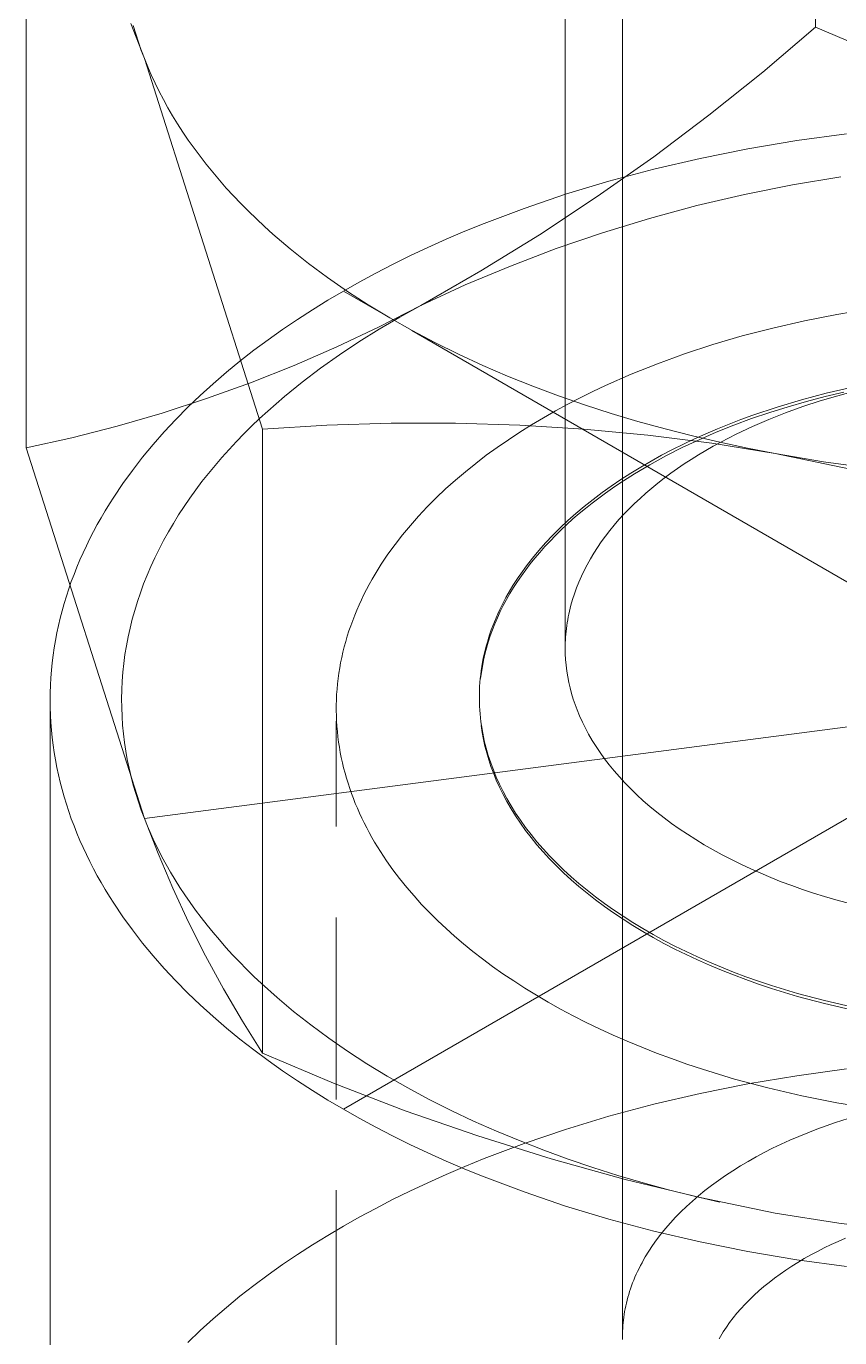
# Model space of a CAD drawing. Header units: millimetres. Extents: x -111 to 4919, y -143 to 3304.
# Drawn here: x 4407.28 to 4412.96, y 1420.45 to 1429.61 of the extents above; entities that cross this region are included whole.
import ezdxf

# ---------------------------------------------------------------- set-up
doc = ezdxf.new("R2010")
doc.units = ezdxf.units.MM
doc.linetypes.add('HIDDEN', pattern=[1.905, 1.27, -0.635])
doc.layers.add('ZANO_R', color=7, linetype='Continuous', lineweight=0)
doc.layers.add('ZANO_R_przerywana', color=7, linetype='HIDDEN', lineweight=0)

msp = doc.modelspace()

# ---------------------------------------------------------------- linework, layer by layer
at = {"layer": 'ZANO_R'}
for p, q in [((4412.7923, 1429.6087), (4412.7923, 1433.9679)), ((4411.0438, 1425.2713), (4411.0438, 1433.4861)), ((4411.4438, 1420.4613), (4411.4438, 1432.6198)), ((4407.2774, 1426.6693), (4407.2774, 1431.0285)), ((4408.1032, 1429.389), (4408.0078, 1429.6338)), ((4408.0257, 1429.6211), (4408.0428, 1429.5625)), ((4412.7923, 1429.6087), (4412.4251, 1429.2951)), ((4413.2872, 1429.3995), (4412.7923, 1429.6087)), ((4408.0428, 1429.5625), (4408.0614, 1429.5042)), ((4408.0614, 1429.5042), (4408.0815, 1429.4464)), ((4408.0815, 1429.4464), (4408.1032, 1429.389)), ((4408.929, 1426.8014), (4408.1032, 1429.389)), ((4408.1032, 1429.389), (4408.1263, 1429.3318)), ((4408.1263, 1429.3318), (4408.1512, 1429.2745)), ((4408.1512, 1429.2745), (4408.1776, 1429.2173)), ((4408.1776, 1429.2173), (4408.2058, 1429.1601)), ((4412.4251, 1429.2951), (4412.0484, 1428.993)), ((4408.2058, 1429.1601), (4408.2356, 1429.103)), ((4408.2356, 1429.103), (4408.2672, 1429.0459)), ((4408.2672, 1429.0459), (4408.3004, 1428.9889)), ((4408.3004, 1428.9889), (4408.3353, 1428.9321)), ((4412.0484, 1428.993), (4411.6625, 1428.7027)), ((4408.3353, 1428.9321), (4408.3719, 1428.8754)), ((4408.3719, 1428.8754), (4408.4102, 1428.8189)), ((4413.0095, 1428.8632), (4412.6615, 1428.8158)), ((4408.4102, 1428.8189), (4408.4502, 1428.7626)), ((4408.4502, 1428.7626), (4408.4919, 1428.7065)), ((4412.3205, 1428.7586), (4411.9874, 1428.692)), ((4412.6615, 1428.8158), (4412.3205, 1428.7586)), ((4408.4919, 1428.7065), (4408.5353, 1428.6506)), ((4411.6625, 1428.7027), (4411.2678, 1428.4245)), ((4411.9874, 1428.692), (4411.6636, 1428.6165)), ((4408.5353, 1428.6506), (4408.5804, 1428.595)), ((4408.5804, 1428.595), (4408.6272, 1428.5398)), ((4411.6636, 1428.6165), (4411.3499, 1428.5328)), ((4408.6272, 1428.5398), (4408.6757, 1428.4848)), ((4408.6757, 1428.4848), (4408.7258, 1428.4302)), ((4411.3499, 1428.5328), (4411.0471, 1428.4413)), ((4412.6318, 1428.5064), (4412.2962, 1428.4397)), ((4412.9695, 1428.5619), (4412.6318, 1428.5064)), ((4408.7258, 1428.4302), (4408.7776, 1428.376)), ((4411.0471, 1428.4413), (4410.7561, 1428.3427)), ((4411.2678, 1428.4245), (4410.8647, 1428.1586)), ((4412.2962, 1428.4397), (4411.9629, 1428.3617)), ((4408.7776, 1428.376), (4408.831, 1428.3221)), ((4408.831, 1428.3221), (4408.8861, 1428.2687)), ((4410.7561, 1428.3427), (4410.4774, 1428.2376)), ((4411.9629, 1428.3617), (4411.6325, 1428.2727)), ((4408.8861, 1428.2687), (4408.9428, 1428.2157)), ((4408.9428, 1428.2157), (4409.0011, 1428.1632)), ((4410.4774, 1428.2376), (4410.3428, 1428.1828)), ((4411.6325, 1428.2727), (4411.3052, 1428.1726)), ((4409.0011, 1428.1632), (4409.061, 1428.1112)), ((4410.2115, 1428.1266), (4410.0835, 1428.0692)), ((4410.3428, 1428.1828), (4410.2115, 1428.1266)), ((4410.8647, 1428.1586), (4410.4536, 1427.9054)), ((4411.3052, 1428.1726), (4410.9814, 1428.0617)), ((4409.061, 1428.1112), (4409.1224, 1428.0597)), ((4409.1224, 1428.0597), (4409.2499, 1427.9584)), ((4410.0835, 1428.0692), (4409.9589, 1428.0105)), ((4410.9814, 1428.0617), (4410.6615, 1427.94)), ((4409.2499, 1427.9584), (4409.3835, 1427.8594)), ((4409.8376, 1427.9507), (4409.7197, 1427.8898)), ((4409.9589, 1428.0105), (4409.8376, 1427.9507)), ((4410.6615, 1427.94), (4410.3459, 1427.8077)), ((4409.3835, 1427.8594), (4409.5229, 1427.763)), ((4409.7197, 1427.8898), (4409.6052, 1427.828)), ((4410.4536, 1427.9054), (4410.0348, 1427.665)), ((4409.4941, 1427.7653), (4409.3854, 1427.7011)), ((4409.6052, 1427.828), (4409.4941, 1427.7653)), ((4409.8181, 1427.5782), (4409.4941, 1427.7653)), ((4409.5229, 1427.763), (4409.6678, 1427.6692)), ((4410.3459, 1427.8077), (4410.0348, 1427.665)), ((4409.3854, 1427.7011), (4409.2784, 1427.635)), ((4409.6678, 1427.6692), (4409.8181, 1427.5783)), ((4410.0348, 1427.665), (4409.744, 1427.5158)), ((4410.0348, 1427.665), (4409.8871, 1427.5838)), ((4409.1729, 1427.567), (4409.0694, 1427.4969)), ((4409.2784, 1427.635), (4409.1729, 1427.567)), ((4409.8871, 1427.5838), (4409.7428, 1427.4992)), ((4409.8181, 1427.5783), (4409.9735, 1427.4904)), ((4412.715, 1427.5575), (4412.9431, 1427.6024)), ((4412.9431, 1427.6024), (4413.1777, 1427.6414)), ((4409.0694, 1427.4969), (4408.9677, 1427.425)), ((4409.744, 1427.5158), (4409.4486, 1427.3759)), ((4409.4941, 1422.0498), (4419.0006, 1427.5384)), ((4409.7428, 1427.4992), (4409.6022, 1427.4114)), ((4419.3936, 1422.0498), (4409.9727, 1427.489)), ((4409.9735, 1427.4904), (4410.1338, 1427.4057)), ((4412.2803, 1427.4513), (4412.4939, 1427.5069)), ((4412.4939, 1427.5069), (4412.715, 1427.5575)), ((4408.9677, 1427.425), (4408.8682, 1427.3511)), ((4409.6022, 1427.4114), (4409.4656, 1427.3205)), ((4410.1338, 1427.4057), (4410.2985, 1427.3242)), ((4411.8774, 1427.3262), (4412.0747, 1427.3909)), ((4412.0747, 1427.3909), (4412.2803, 1427.4513)), ((4408.8682, 1427.3511), (4408.7709, 1427.2752)), ((4409.4486, 1427.3759), (4409.1488, 1427.2456)), ((4409.4656, 1427.3205), (4409.3332, 1427.2264)), ((4410.2985, 1427.3242), (4410.4675, 1427.2461)), ((4411.6887, 1427.2577), (4411.8774, 1427.3262)), ((4408.7709, 1427.2752), (4408.6761, 1427.1976)), ((4409.1488, 1427.2456), (4408.8451, 1427.1248)), ((4409.3332, 1427.2264), (4409.2054, 1427.1293)), ((4410.4675, 1427.2461), (4410.6405, 1427.1715)), ((4411.5054, 1427.1844), (4411.6887, 1427.2577)), ((4408.5837, 1427.118), (4408.494, 1427.0367)), ((4408.8451, 1427.1248), (4408.5377, 1427.0138)), ((4408.6761, 1427.1976), (4408.5837, 1427.118)), ((4409.2054, 1427.1293), (4409.0826, 1427.0294)), ((4410.6405, 1427.1715), (4410.817, 1427.1005)), ((4411.3249, 1427.105), (4411.5054, 1427.1844)), ((4408.494, 1427.0367), (4408.4071, 1426.9535)), ((4409.0826, 1427.0294), (4409.023, 1426.9783)), ((4410.817, 1427.1005), (4410.9968, 1427.0331)), ((4410.9968, 1427.0331), (4411.1795, 1426.9695)), ((4411.0611, 1426.9746), (4411.148, 1427.0196)), ((4411.148, 1427.0196), (4411.236, 1427.0631)), ((4411.236, 1427.0631), (4411.3249, 1427.105)), ((4412.6953, 1427.0053), (4412.8683, 1427.051)), ((4412.7301, 1426.9942), (4412.86, 1427.0282)), ((4412.8255, 1426.9977), (4412.9484, 1427.0342)), ((4412.86, 1427.0282), (4412.9905, 1427.0591)), ((4412.8683, 1427.051), (4413.0423, 1427.0913)), ((4412.9484, 1427.0342), (4413.0724, 1427.0675)), ((4408.5377, 1427.0138), (4408.2269, 1426.9127)), ((4408.4071, 1426.9535), (4408.3232, 1426.8686)), ((4408.9648, 1426.9266), (4408.908, 1426.8743)), ((4409.023, 1426.9783), (4408.9648, 1426.9266)), ((4410.8911, 1426.88), (4410.9755, 1426.9281)), ((4410.9755, 1426.9281), (4411.0611, 1426.9746)), ((4411.1795, 1426.9695), (4411.3648, 1426.9097)), ((4412.355, 1426.8978), (4412.524, 1426.9543)), ((4412.473, 1426.9172), (4412.601, 1426.9572)), ((4412.524, 1426.9543), (4412.6953, 1427.0053)), ((4412.5843, 1426.9147), (4412.704, 1426.9578)), ((4412.601, 1426.9572), (4412.7301, 1426.9942)), ((4412.704, 1426.9578), (4412.8255, 1426.9977)), ((4408.2269, 1426.9127), (4407.913, 1426.8215)), ((4408.3232, 1426.8686), (4408.2423, 1426.7821)), ((4408.908, 1426.8743), (4408.8525, 1426.8213)), ((4409.827, 1426.8426), (4409.3777, 1426.829)), ((4410.2765, 1426.8423), (4409.827, 1426.8426)), ((4410.7259, 1426.828), (4410.2765, 1426.8423)), ((4410.8082, 1426.8305), (4410.8911, 1426.88)), ((4411.3648, 1426.9097), (4411.5524, 1426.8537)), ((4411.5524, 1426.8537), (4411.7419, 1426.8016)), ((4412.1076, 1426.8029), (4412.1892, 1426.8358)), ((4412.1892, 1426.8358), (4412.2716, 1426.8675)), ((4412.2218, 1426.8278), (4412.3465, 1426.874)), ((4412.2716, 1426.8675), (4412.355, 1426.8978)), ((4412.3465, 1426.874), (4412.473, 1426.9172)), ((4412.3516, 1426.8186), (4412.4667, 1426.8683)), ((4412.4667, 1426.8683), (4412.5843, 1426.9147)), ((4407.5964, 1426.7403), (4407.2774, 1426.6693)), ((4407.913, 1426.8215), (4407.5964, 1426.7403)), ((4408.2423, 1426.7821), (4408.1647, 1426.6938)), ((4408.7985, 1426.7676), (4408.7459, 1426.7134)), ((4408.8525, 1426.8213), (4408.7985, 1426.7676)), ((4409.3777, 1426.829), (4408.929, 1426.8014)), ((4408.929, 1422.4422), (4408.929, 1426.8014)), ((4410.647, 1426.727), (4410.7267, 1426.7795)), ((4411.1745, 1426.7997), (4410.7259, 1426.828)), ((4410.7267, 1426.7795), (4410.8082, 1426.8305)), ((4411.6221, 1426.7575), (4411.1745, 1426.7997)), ((4412.0681, 1426.7015), (4411.6221, 1426.7575)), ((4411.7419, 1426.8016), (4411.933, 1426.7533)), ((4411.933, 1426.7533), (4412.1252, 1426.7089)), ((4411.9479, 1426.7329), (4412.0272, 1426.7685)), ((4411.9791, 1426.7264), (4412.0992, 1426.7786)), ((4412.0272, 1426.7685), (4412.1076, 1426.8029)), ((4412.0992, 1426.7786), (4412.2218, 1426.8278)), ((4412.1847, 1426.7383), (4412.2395, 1426.7658)), ((4412.2395, 1426.7658), (4412.3516, 1426.8186)), ((4407.2774, 1426.6693), (4408.1032, 1424.0817)), ((4408.1647, 1426.6938), (4408.0904, 1426.604)), ((4408.6948, 1426.6585), (4408.6452, 1426.6031)), ((4408.7459, 1426.7134), (4408.6948, 1426.6585)), ((4410.4927, 1426.6178), (4410.5689, 1426.6731)), ((4410.5689, 1426.6731), (4410.647, 1426.727)), ((4411.7178, 1426.6183), (4411.7931, 1426.6578)), ((4411.7472, 1426.6132), (4411.8616, 1426.6712)), ((4411.7931, 1426.6578), (4411.8698, 1426.696)), ((4411.8616, 1426.6712), (4411.9791, 1426.7264)), ((4411.8698, 1426.696), (4411.9479, 1426.7329)), ((4411.9745, 1426.6206), (4412.0256, 1426.6511)), ((4412.0256, 1426.6511), (4412.0776, 1426.6809)), ((4412.5122, 1426.6315), (4412.0681, 1426.7015)), ((4412.0776, 1426.6809), (4412.1307, 1426.71)), ((4412.1252, 1426.7089), (4412.3184, 1426.6683)), ((4412.1307, 1426.71), (4412.1847, 1426.7383)), ((4412.3184, 1426.6683), (4412.5122, 1426.6315)), ((4408.0904, 1426.604), (4408.0196, 1426.5127)), ((4408.6452, 1426.6031), (4408.5971, 1426.5472)), ((4410.3463, 1426.5031), (4410.4185, 1426.5611)), ((4410.4185, 1426.5611), (4410.4927, 1426.6178)), ((4411.5719, 1426.5358), (4411.6441, 1426.5777)), ((4411.6361, 1426.5524), (4411.7472, 1426.6132)), ((4411.6441, 1426.5777), (4411.7178, 1426.6183)), ((4411.8277, 1426.525), (4411.8755, 1426.5576)), ((4411.8755, 1426.5576), (4411.9244, 1426.5895)), ((4411.9244, 1426.5895), (4411.9745, 1426.6206)), ((4413.0383, 1426.5221), (4412.5122, 1426.6315)), ((4412.5122, 1426.6315), (4412.8494, 1426.5732)), ((4412.8494, 1426.5732), (4413.1884, 1426.5261)), ((4408.0196, 1426.5127), (4407.9525, 1426.4199)), ((4408.5506, 1426.4907), (4408.5057, 1426.4338)), ((4408.5971, 1426.5472), (4408.5506, 1426.4907)), ((4410.2762, 1426.4437), (4410.3463, 1426.5031)), ((4411.4328, 1426.4485), (4411.5015, 1426.4927)), ((4411.4765, 1426.4562), (4411.5287, 1426.4889)), ((4411.5015, 1426.4927), (4411.5719, 1426.5358)), ((4411.5287, 1426.4889), (4411.6361, 1426.5524)), ((4411.7356, 1426.4581), (4411.781, 1426.4919)), ((4411.781, 1426.4919), (4411.8277, 1426.525)), ((4407.9525, 1426.4199), (4407.889, 1426.3257)), ((4408.4624, 1426.3763), (4408.4207, 1426.3184)), ((4408.5057, 1426.4338), (4408.4624, 1426.3763)), ((4410.1431, 1426.3211), (4410.2085, 1426.383)), ((4410.2085, 1426.383), (4410.2762, 1426.4437)), ((4411.3011, 1426.3569), (4411.366, 1426.4033)), ((4411.326, 1426.3542), (4411.3751, 1426.3888)), ((4411.366, 1426.4033), (4411.4328, 1426.4485)), ((4411.3751, 1426.3888), (4411.4252, 1426.4228)), ((4411.4252, 1426.4228), (4411.4765, 1426.4562)), ((4411.6069, 1426.3532), (4411.6485, 1426.3887)), ((4411.6485, 1426.3887), (4411.6914, 1426.4237)), ((4411.6914, 1426.4237), (4411.7356, 1426.4581)), ((4407.889, 1426.3257), (4407.8587, 1426.2781)), ((4408.4207, 1426.3184), (4408.3807, 1426.26)), ((4410.0801, 1426.258), (4410.1431, 1426.3211)), ((4411.1774, 1426.2613), (4411.2382, 1426.3096)), ((4411.1855, 1426.2471), (4411.2312, 1426.2834)), ((4411.2312, 1426.2834), (4411.278, 1426.3191)), ((4411.2382, 1426.3096), (4411.3011, 1426.3569)), ((4411.278, 1426.3191), (4411.326, 1426.3542)), ((4411.5278, 1426.2807), (4411.5666, 1426.3172)), ((4411.5666, 1426.3172), (4411.6069, 1426.3532)), ((4407.8294, 1426.2302), (4407.801, 1426.182)), ((4407.8587, 1426.2781), (4407.8294, 1426.2302)), ((4408.3423, 1426.2013), (4408.3057, 1426.1421)), ((4408.3807, 1426.26), (4408.3423, 1426.2013)), ((4409.9619, 1426.1284), (4410.0197, 1426.1937)), ((4410.0197, 1426.1937), (4410.0801, 1426.258)), ((4411.0623, 1426.1619), (4411.1188, 1426.212)), ((4411.0979, 1426.173), (4411.1411, 1426.2103)), ((4411.1188, 1426.212), (4411.1774, 1426.2613)), ((4411.1411, 1426.2103), (4411.1855, 1426.2471)), ((4411.4196, 1426.1684), (4411.4542, 1426.2062)), ((4411.4542, 1426.2062), (4411.4903, 1426.2437)), ((4411.4903, 1426.2437), (4411.5278, 1426.2807)), ((4407.7737, 1426.1335), (4407.7473, 1426.0847)), ((4407.801, 1426.182), (4407.7737, 1426.1335)), ((4408.3057, 1426.1421), (4408.2707, 1426.0826)), ((4409.9069, 1426.062), (4409.9619, 1426.1284)), ((4410.9563, 1426.0592), (4411.0082, 1426.111)), ((4411.0082, 1426.111), (4411.0623, 1426.1619)), ((4411.0152, 1426.097), (4411.0559, 1426.1352)), ((4411.0559, 1426.1352), (4411.0979, 1426.173)), ((4411.3548, 1426.0915), (4411.3865, 1426.1301)), ((4411.3865, 1426.1301), (4411.4196, 1426.1684)), ((4407.722, 1426.0356), (4407.6978, 1425.9862)), ((4407.7473, 1426.0847), (4407.722, 1426.0356)), ((4408.2375, 1426.0228), (4408.206, 1425.9626)), ((4408.2707, 1426.0826), (4408.2375, 1426.0228)), ((4409.8546, 1425.9946), (4409.9069, 1426.062)), ((4410.9011, 1425.9797), (4410.9378, 1426.0192)), ((4410.9068, 1426.0068), (4410.9563, 1426.0592)), ((4410.9378, 1426.0192), (4410.9758, 1426.0583)), ((4410.9758, 1426.0583), (4411.0152, 1426.097)), ((4411.269, 1425.9738), (4411.2961, 1426.0133)), ((4411.2961, 1426.0133), (4411.3247, 1426.0525)), ((4411.3247, 1426.0525), (4411.3548, 1426.0915)), ((4407.6745, 1425.9366), (4407.6524, 1425.8867)), ((4407.6978, 1425.9862), (4407.6745, 1425.9366)), ((4408.206, 1425.9626), (4408.1763, 1425.9022)), ((4409.7816, 1425.8918), (4409.8052, 1425.9263)), ((4409.8052, 1425.9263), (4409.8546, 1425.9946)), ((4410.8151, 1425.9), (4410.8598, 1425.9537)), ((4410.8318, 1425.8997), (4410.8657, 1425.9399)), ((4410.8598, 1425.9537), (4410.9068, 1426.0068)), ((4410.8657, 1425.9399), (4410.9011, 1425.9797)), ((4411.2195, 1425.894), (4411.2435, 1425.934)), ((4411.2435, 1425.934), (4411.269, 1425.9738)), ((4407.6313, 1425.8366), (4407.6113, 1425.7862)), ((4407.6524, 1425.8867), (4407.6313, 1425.8366)), ((4408.1483, 1425.8415), (4408.1222, 1425.7805)), ((4408.1763, 1425.9022), (4408.1483, 1425.8415)), ((4409.7367, 1425.8222), (4409.7588, 1425.8571)), ((4409.7588, 1425.8571), (4409.7816, 1425.8918)), ((4410.7334, 1425.7909), (4410.773, 1425.8457)), ((4410.768, 1425.8183), (4410.7992, 1425.8591)), ((4410.773, 1425.8457), (4410.8151, 1425.9)), ((4410.7992, 1425.8591), (4410.8318, 1425.8997)), ((4411.1761, 1425.8135), (4411.197, 1425.8539)), ((4411.197, 1425.8539), (4411.2195, 1425.894)), ((4407.5924, 1425.7357), (4407.5746, 1425.6849)), ((4407.6113, 1425.7862), (4407.5924, 1425.7357)), ((4408.1222, 1425.7805), (4408.0978, 1425.7194)), ((4408.1032, 1424.0817), (4420.7845, 1425.7333)), ((4409.675, 1425.7164), (4409.6948, 1425.7518)), ((4409.6948, 1425.7518), (4409.7153, 1425.7871)), ((4409.7153, 1425.7871), (4409.7367, 1425.8222)), ((4410.6787, 1425.7079), (4410.6963, 1425.7357)), ((4410.683, 1425.6942), (4410.7099, 1425.7358)), ((4410.6963, 1425.7357), (4410.7145, 1425.7633)), ((4410.7099, 1425.7358), (4410.7383, 1425.7771)), ((4410.7145, 1425.7633), (4410.7334, 1425.7909)), ((4410.7383, 1425.7771), (4410.768, 1425.8183)), ((4411.1228, 1425.692), (4411.139, 1425.7326)), ((4411.139, 1425.7326), (4411.1568, 1425.7731)), ((4411.1568, 1425.7731), (4411.1761, 1425.8135)), ((4407.5746, 1425.6849), (4407.5578, 1425.634)), ((4408.0751, 1425.658), (4408.0543, 1425.5965)), ((4408.0978, 1425.7194), (4408.0751, 1425.658)), ((4409.6203, 1425.609), (4409.6378, 1425.6449)), ((4409.6378, 1425.6449), (4409.656, 1425.6807)), ((4409.656, 1425.6807), (4409.675, 1425.7164)), ((4410.6298, 1425.6242), (4410.6454, 1425.6522)), ((4410.6336, 1425.6104), (4410.6576, 1425.6524)), ((4410.6454, 1425.6522), (4410.6617, 1425.6801)), ((4410.6576, 1425.6524), (4410.683, 1425.6942)), ((4410.6617, 1425.6801), (4410.6787, 1425.7079)), ((4411.095, 1425.6107), (4411.1082, 1425.6513)), ((4411.1082, 1425.6513), (4411.1228, 1425.692)), ((4407.5422, 1425.5828), (4407.5278, 1425.5315)), ((4407.5578, 1425.634), (4407.5422, 1425.5828)), ((4408.0543, 1425.5965), (4408.0353, 1425.5349)), ((4409.5879, 1425.5367), (4409.6037, 1425.5729)), ((4409.6037, 1425.5729), (4409.6203, 1425.609)), ((4410.5866, 1425.5398), (4410.6004, 1425.568)), ((4410.5899, 1425.526), (4410.611, 1425.5683)), ((4410.6004, 1425.568), (4410.6147, 1425.5961)), ((4410.611, 1425.5683), (4410.6336, 1425.6104)), ((4410.6147, 1425.5961), (4410.6298, 1425.6242)), ((4411.0734, 1425.5294), (4411.0834, 1425.57)), ((4411.0834, 1425.57), (4411.095, 1425.6107)), ((4407.5144, 1425.4801), (4407.5022, 1425.4285)), ((4407.5278, 1425.5315), (4407.5144, 1425.4801)), ((4408.0181, 1425.4732), (4408.0027, 1425.4113)), ((4408.0353, 1425.5349), (4408.0181, 1425.4732)), ((4409.5453, 1425.4274), (4409.5587, 1425.4639)), ((4409.5587, 1425.4639), (4409.5729, 1425.5004)), ((4409.5729, 1425.5004), (4409.5879, 1425.5367)), ((4410.5493, 1425.455), (4410.5611, 1425.4833)), ((4410.5521, 1425.4412), (4410.5703, 1425.4836)), ((4410.5611, 1425.4833), (4410.5735, 1425.5116)), ((4410.5703, 1425.4836), (4410.5899, 1425.526)), ((4410.5735, 1425.5116), (4410.5866, 1425.5398)), ((4411.0577, 1425.4485), (4411.0611, 1425.4687)), ((4411.0611, 1425.4687), (4411.0648, 1425.4889)), ((4411.0648, 1425.4889), (4411.0689, 1425.5092)), ((4411.0689, 1425.5092), (4411.0734, 1425.5294)), ((4407.4912, 1425.3768), (4407.4813, 1425.3249)), ((4407.5022, 1425.4285), (4407.4912, 1425.3768)), ((4408.0027, 1425.4113), (4407.9891, 1425.3495)), ((4409.521, 1425.354), (4409.5327, 1425.3907)), ((4409.5327, 1425.3907), (4409.5453, 1425.4274)), ((4410.5085, 1425.3417), (4410.5177, 1425.37)), ((4410.5177, 1425.37), (4410.5276, 1425.3984)), ((4410.52, 1425.3561), (4410.5353, 1425.3987)), ((4410.5276, 1425.3984), (4410.5381, 1425.4267)), ((4410.5353, 1425.3987), (4410.5521, 1425.4412)), ((4410.5381, 1425.4267), (4410.5493, 1425.455)), ((4411.0464, 1425.3481), (4411.048, 1425.3681)), ((4411.048, 1425.3681), (4411.0499, 1425.3881)), ((4411.0499, 1425.3881), (4411.0521, 1425.4082)), ((4411.0521, 1425.4082), (4411.0547, 1425.4283)), ((4411.0547, 1425.4283), (4411.0577, 1425.4485)), ((4407.4813, 1425.3249), (4407.4725, 1425.273)), ((4407.9773, 1425.2876), (4407.9672, 1425.2257)), ((4407.9891, 1425.3495), (4407.9773, 1425.2876)), ((4409.4908, 1425.2433), (4409.5, 1425.2803)), ((4409.5, 1425.2803), (4409.5101, 1425.3171)), ((4409.5101, 1425.3171), (4409.521, 1425.354)), ((4410.4845, 1425.2567), (4410.4919, 1425.285)), ((4410.4919, 1425.285), (4410.4998, 1425.3133)), ((4410.4937, 1425.271), (4410.5061, 1425.3136)), ((4410.4998, 1425.3133), (4410.5085, 1425.3417)), ((4410.5061, 1425.3136), (4410.52, 1425.3561)), ((4411.044, 1425.2883), (4411.0444, 1425.3082)), ((4411.0444, 1425.3082), (4411.0453, 1425.3281)), ((4411.0453, 1425.3281), (4411.0464, 1425.3481)), ((4407.4649, 1425.2209), (4407.4585, 1425.1688)), ((4407.4725, 1425.273), (4407.4649, 1425.2209)), ((4407.9672, 1425.2257), (4407.959, 1425.1638)), ((4409.4747, 1425.1693), (4409.4823, 1425.2063)), ((4409.4823, 1425.2063), (4409.4908, 1425.2433)), ((4410.4648, 1425.1437), (4410.473, 1425.1861)), ((4410.4662, 1425.1719), (4410.4717, 1425.2002)), ((4410.4717, 1425.2002), (4410.4778, 1425.2284)), ((4410.473, 1425.1861), (4410.4827, 1425.2285)), ((4410.4778, 1425.2284), (4410.4845, 1425.2567)), ((4410.4827, 1425.2285), (4410.4937, 1425.271)), ((4411.0447, 1425.2311), (4411.0438, 1425.2713)), ((4411.0469, 1425.1909), (4411.0447, 1425.2311)), ((4411.0504, 1425.1509), (4411.0469, 1425.1909)), ((4407.4532, 1425.1166), (4407.4491, 1425.0644)), ((4407.4585, 1425.1688), (4407.4532, 1425.1166)), ((4407.9526, 1425.102), (4407.9479, 1425.0402)), ((4407.959, 1425.1638), (4407.9526, 1425.102)), ((4409.457, 1425.058), (4409.4621, 1425.0951)), ((4409.4621, 1425.0951), (4409.468, 1425.1322)), ((4409.468, 1425.1322), (4409.4747, 1425.1693)), ((4410.4525, 1425.0593), (4410.458, 1425.1015)), ((4410.4534, 1425.0876), (4410.457, 1425.1157)), ((4410.457, 1425.1157), (4410.4613, 1425.1438)), ((4410.458, 1425.1015), (4410.4648, 1425.1437)), ((4410.4613, 1425.1438), (4410.4662, 1425.1719)), ((4411.0553, 1425.1109), (4411.0504, 1425.1509)), ((4411.0616, 1425.0712), (4411.0553, 1425.1109)), ((4407.4462, 1425.0121), (4407.4444, 1424.9598)), ((4407.4491, 1425.0644), (4407.4462, 1425.0121)), ((4407.9479, 1425.0402), (4407.945, 1424.9786)), ((4409.4493, 1424.9838), (4409.4527, 1425.0209)), ((4409.4527, 1425.0209), (4409.457, 1425.058)), ((4410.4447, 1424.976), (4410.446, 1425.0038)), ((4410.446, 1425.0038), (4410.4478, 1425.0316)), ((4410.4478, 1425.0316), (4410.4503, 1425.0596)), ((4410.4503, 1425.0596), (4410.4534, 1425.0876)), ((4411.0692, 1425.0317), (4411.0616, 1425.0712)), ((4411.0782, 1424.9925), (4411.0692, 1425.0317)), ((4407.4444, 1424.9598), (4407.4438, 1424.9075)), ((4407.945, 1424.9786), (4407.9439, 1424.9171)), ((4407.9439, 1424.9171), (4407.9445, 1424.8557)), ((4409.444, 1424.8726), (4409.4449, 1424.9096)), ((4409.4449, 1424.9096), (4409.4467, 1424.9467)), ((4409.4467, 1424.9467), (4409.4493, 1424.9838)), ((4410.4439, 1424.9207), (4410.444, 1424.9483)), ((4410.4443, 1424.8932), (4410.4439, 1424.9207)), ((4410.444, 1424.9483), (4410.4447, 1424.976)), ((4411.0885, 1424.9536), (4411.0782, 1424.9925)), ((4411.1001, 1424.9151), (4411.0885, 1424.9536)), ((4411.113, 1424.877), (4411.1001, 1424.9151)), ((4407.4438, 1418.3756), (4407.4438, 1424.9075)), ((4407.4438, 1424.9075), (4407.4444, 1424.8552)), ((4407.4444, 1424.8552), (4407.4462, 1424.8029)), ((4407.9445, 1424.8557), (4407.9468, 1424.7945)), ((4409.4439, 1424.8356), (4409.444, 1424.8726)), ((4409.4446, 1424.7986), (4409.4439, 1424.8356)), ((4410.4453, 1424.8658), (4410.4443, 1424.8932)), ((4410.4469, 1424.8385), (4410.4453, 1424.8658)), ((4410.449, 1424.8113), (4410.4469, 1424.8385)), ((4411.1272, 1424.8393), (4411.113, 1424.877)), ((4411.1446, 1424.797), (4411.1272, 1424.8393)), ((4407.4462, 1424.8029), (4407.4491, 1424.7507)), ((4407.4491, 1424.7507), (4407.4532, 1424.6984)), ((4407.9468, 1424.7945), (4407.9508, 1424.7335)), ((4407.9508, 1424.7335), (4407.9566, 1424.6727)), ((4409.4461, 1424.7617), (4409.4446, 1424.7986)), ((4409.4484, 1424.7249), (4409.4461, 1424.7617)), ((4409.4516, 1424.6882), (4409.4484, 1424.7249)), ((4410.4516, 1424.7842), (4410.449, 1424.8113)), ((4410.4548, 1424.7573), (4410.4516, 1424.7842)), ((4410.4585, 1424.7305), (4410.4548, 1424.7573)), ((4410.4631, 1424.6817), (4410.4557, 1424.7301)), ((4410.4628, 1424.7038), (4410.4585, 1424.7305)), ((4411.1638, 1424.7544), (4411.1446, 1424.797)), ((4411.1849, 1424.7118), (4411.1638, 1424.7544)), ((4407.4532, 1424.6984), (4407.4585, 1424.6462)), ((4407.4585, 1424.6462), (4407.4649, 1424.5941)), ((4407.9566, 1424.6727), (4407.964, 1424.6122)), ((4409.4555, 1424.6515), (4409.4516, 1424.6882)), ((4409.4603, 1424.615), (4409.4555, 1424.6515)), ((4410.4675, 1424.6772), (4410.4628, 1424.7038)), ((4410.4721, 1424.6336), (4410.4631, 1424.6817)), ((4410.4728, 1424.6508), (4410.4675, 1424.6772)), ((4410.4829, 1424.5859), (4410.4721, 1424.6336)), ((4410.4786, 1424.6246), (4410.4728, 1424.6508)), ((4411.2078, 1424.669), (4411.1849, 1424.7118)), ((4411.2326, 1424.6263), (4411.2078, 1424.669)), ((4407.4649, 1424.5941), (4407.4725, 1424.5421)), ((4407.4725, 1424.5421), (4407.4813, 1424.4901)), ((4407.964, 1424.6122), (4407.9731, 1424.5519)), ((4407.9731, 1424.5519), (4407.9838, 1424.4919)), ((4409.4658, 1424.5785), (4409.4603, 1424.615)), ((4409.4721, 1424.5422), (4409.4658, 1424.5785)), ((4409.4792, 1424.506), (4409.4721, 1424.5422)), ((4410.4848, 1424.5985), (4410.4786, 1424.6246)), ((4410.4952, 1424.5385), (4410.4829, 1424.5859)), ((4410.4916, 1424.5725), (4410.4848, 1424.5985)), ((4410.4988, 1424.5467), (4410.4916, 1424.5725)), ((4410.5065, 1424.521), (4410.4988, 1424.5467)), ((4411.2594, 1424.5835), (4411.2326, 1424.6263)), ((4411.2881, 1424.5408), (4411.2594, 1424.5835)), ((4407.4813, 1424.4901), (4407.4912, 1424.4383)), ((4407.9838, 1424.4919), (4407.9962, 1424.4322)), ((4409.4871, 1424.4699), (4409.4792, 1424.506)), ((4409.4957, 1424.4339), (4409.4871, 1424.4699)), ((4410.5092, 1424.4916), (4410.4952, 1424.5385)), ((4410.5147, 1424.4955), (4410.5065, 1424.521)), ((4410.5247, 1424.4452), (4410.5092, 1424.4916)), ((4410.5233, 1424.4702), (4410.5147, 1424.4955)), ((4410.5324, 1424.4451), (4410.5233, 1424.4702)), ((4411.3187, 1424.4981), (4411.2881, 1424.5408)), ((4411.3513, 1424.4556), (4411.3187, 1424.4981)), ((4411.3859, 1424.4132), (4411.3513, 1424.4556)), ((4407.4912, 1424.4383), (4407.5022, 1424.3866)), ((4407.5022, 1424.3866), (4407.5144, 1424.335)), ((4407.9962, 1424.4322), (4408.0101, 1424.3729)), ((4408.0101, 1424.3729), (4408.0257, 1424.3139)), ((4409.5051, 1424.3981), (4409.4957, 1424.4339)), ((4409.5153, 1424.3625), (4409.5051, 1424.3981)), ((4409.5262, 1424.327), (4409.5153, 1424.3625)), ((4410.5419, 1424.3994), (4410.5247, 1424.4452)), ((4410.5419, 1424.4201), (4410.5324, 1424.4451)), ((4410.5624, 1424.3702), (4410.5419, 1424.4201)), ((4410.5624, 1424.3495), (4410.5419, 1424.3994)), ((4410.585, 1424.3202), (4410.5624, 1424.3702)), ((4411.4225, 1424.371), (4411.3859, 1424.4132)), ((4411.4611, 1424.3291), (4411.4225, 1424.371)), ((4407.5144, 1424.335), (4407.5278, 1424.2835)), ((4407.5278, 1424.2835), (4407.5422, 1424.2322)), ((4408.0257, 1424.3139), (4408.0428, 1424.2552)), ((4409.5378, 1424.2916), (4409.5262, 1424.327)), ((4409.5502, 1424.2565), (4409.5378, 1424.2916)), ((4410.585, 1424.2994), (4410.5624, 1424.3495)), ((4410.6098, 1424.27), (4410.585, 1424.3202)), ((4410.6098, 1424.2493), (4410.585, 1424.2994)), ((4410.6368, 1424.2197), (4410.6098, 1424.27)), ((4411.5017, 1424.2875), (4411.4611, 1424.3291)), ((4411.5443, 1424.2462), (4411.5017, 1424.2875)), ((4407.5422, 1424.2322), (4407.5578, 1424.1811)), ((4407.5578, 1424.1811), (4407.5746, 1424.1302)), ((4408.0428, 1424.2552), (4408.0614, 1424.197)), ((4408.0614, 1424.197), (4408.0815, 1424.1392)), ((4409.5633, 1424.2215), (4409.5502, 1424.2565)), ((4409.5771, 1424.1867), (4409.5633, 1424.2215)), ((4409.5916, 1424.1521), (4409.5771, 1424.1867)), ((4410.6368, 1424.199), (4410.6098, 1424.2493)), ((4410.666, 1424.1694), (4410.6368, 1424.2197)), ((4410.666, 1424.1487), (4410.6368, 1424.199)), ((4411.5889, 1424.2053), (4411.5443, 1424.2462)), ((4411.6354, 1424.1648), (4411.5889, 1424.2053)), ((4407.5746, 1424.1302), (4407.5924, 1424.0794)), ((4408.0815, 1424.1392), (4408.1032, 1424.0817)), ((4409.6068, 1424.1177), (4409.5916, 1424.1521)), ((4409.6227, 1424.0836), (4409.6068, 1424.1177)), ((4409.6393, 1424.0496), (4409.6227, 1424.0836)), ((4410.6974, 1424.1191), (4410.666, 1424.1694)), ((4410.6974, 1424.0984), (4410.666, 1424.1487)), ((4410.7311, 1424.0688), (4410.6974, 1424.1191)), ((4410.7311, 1424.0481), (4410.6974, 1424.0984)), ((4411.684, 1424.1248), (4411.6354, 1424.1648)), ((4411.7345, 1424.0853), (4411.684, 1424.1248)), ((4411.787, 1424.0464), (4411.7345, 1424.0853)), ((4407.5924, 1424.0794), (4407.6113, 1424.0288)), ((4407.6113, 1424.0288), (4407.6313, 1423.9785)), ((4408.1032, 1424.0817), (4408.1248, 1424.0281)), ((4408.1032, 1424.0817), (4408.1985, 1423.8369)), ((4408.1248, 1424.0281), (4408.148, 1423.9744)), ((4409.6565, 1424.0158), (4409.6393, 1424.0496)), ((4409.6744, 1423.9823), (4409.6565, 1424.0158)), ((4410.7672, 1424.0186), (4410.7311, 1424.0688)), ((4410.7672, 1423.9979), (4410.7311, 1424.0481)), ((4410.8055, 1423.9686), (4410.7672, 1424.0186)), ((4410.8055, 1423.9479), (4410.7672, 1423.9979)), ((4411.8413, 1424.0081), (4411.787, 1424.0464)), ((4411.8976, 1423.9705), (4411.8413, 1424.0081)), ((4407.6313, 1423.9785), (4407.6524, 1423.9284)), ((4407.6524, 1423.9284), (4407.6745, 1423.8785)), ((4408.148, 1423.9744), (4408.1725, 1423.9208)), ((4408.1725, 1423.9208), (4408.1986, 1423.8672)), ((4409.6929, 1423.949), (4409.6744, 1423.9823)), ((4409.7121, 1423.916), (4409.6929, 1423.949)), ((4409.7522, 1423.8506), (4409.7121, 1423.916)), ((4410.8462, 1423.9188), (4410.8055, 1423.9686)), ((4410.8462, 1423.898), (4410.8055, 1423.9479)), ((4410.8893, 1423.8692), (4410.8462, 1423.9188)), ((4411.9557, 1423.9335), (4411.8976, 1423.9705)), ((4412.0156, 1423.8973), (4411.9557, 1423.9335)), ((4407.6745, 1423.8785), (4407.6978, 1423.8289)), ((4407.6978, 1423.8289), (4407.722, 1423.7795)), ((4408.1985, 1423.8369), (4408.3016, 1423.5952)), ((4408.1986, 1423.8672), (4408.2261, 1423.8136)), ((4408.2261, 1423.8136), (4408.2551, 1423.7601)), ((4409.7948, 1423.7863), (4409.7522, 1423.8506)), ((4410.8893, 1423.8484), (4410.8462, 1423.898)), ((4410.9347, 1423.8198), (4410.8893, 1423.8692)), ((4410.9347, 1423.7991), (4410.8893, 1423.8484)), ((4410.9825, 1423.7709), (4410.9347, 1423.8198)), ((4412.0772, 1423.8619), (4412.0156, 1423.8973)), ((4412.1406, 1423.8273), (4412.0772, 1423.8619)), ((4412.2056, 1423.7936), (4412.1406, 1423.8273)), ((4407.722, 1423.7795), (4407.7473, 1423.7304)), ((4407.7473, 1423.7304), (4407.7737, 1423.6816)), ((4408.2551, 1423.7601), (4408.2856, 1423.7066)), ((4409.8397, 1423.723), (4409.7948, 1423.7863)), ((4409.8869, 1423.6608), (4409.8397, 1423.723)), ((4410.9825, 1423.7501), (4410.9347, 1423.7991)), ((4411.0326, 1423.7223), (4410.9825, 1423.7709)), ((4411.0326, 1423.7015), (4410.9825, 1423.7501)), ((4411.085, 1423.6742), (4411.0326, 1423.7223)), ((4412.2723, 1423.7609), (4412.2056, 1423.7936)), ((4412.3405, 1423.729), (4412.2723, 1423.7609)), ((4412.4102, 1423.6982), (4412.3405, 1423.729)), ((4407.7737, 1423.6816), (4407.801, 1423.6331)), ((4407.801, 1423.6331), (4407.8294, 1423.5848)), ((4408.2856, 1423.7066), (4408.3176, 1423.6533)), ((4408.3176, 1423.6533), (4408.3511, 1423.6)), ((4409.9361, 1423.5997), (4409.8869, 1423.6608)), ((4411.085, 1423.6534), (4411.0326, 1423.7015)), ((4411.1398, 1423.6265), (4411.085, 1423.6742)), ((4411.1398, 1423.6058), (4411.085, 1423.6534)), ((4411.197, 1423.5795), (4411.1398, 1423.6265)), ((4412.4813, 1423.6683), (4412.4102, 1423.6982)), ((4412.5538, 1423.6395), (4412.4813, 1423.6683)), ((4412.6276, 1423.6118), (4412.5538, 1423.6395)), ((4407.8294, 1423.5848), (4407.8587, 1423.5369)), ((4407.8587, 1423.5369), (4407.889, 1423.4893)), ((4408.3016, 1423.5952), (4408.4123, 1423.3568)), ((4408.3511, 1423.6), (4408.3861, 1423.547)), ((4408.3861, 1423.547), (4408.4225, 1423.494)), ((4409.9875, 1423.5397), (4409.9361, 1423.5997)), ((4410.0407, 1423.481), (4409.9875, 1423.5397)), ((4411.197, 1423.5587), (4411.1398, 1423.6058)), ((4411.2564, 1423.533), (4411.197, 1423.5795)), ((4411.2564, 1423.5123), (4411.197, 1423.5587)), ((4412.7026, 1423.5853), (4412.6276, 1423.6118)), ((4412.7788, 1423.5598), (4412.7026, 1423.5853)), ((4412.856, 1423.5355), (4412.7788, 1423.5598)), ((4412.9342, 1423.5124), (4412.856, 1423.5355)), ((4407.889, 1423.4893), (4407.9525, 1423.3951)), ((4408.4225, 1423.494), (4408.4605, 1423.4413)), ((4410.0959, 1423.4234), (4410.0407, 1423.481)), ((4411.3181, 1423.4872), (4411.2564, 1423.533)), ((4411.3181, 1423.4665), (4411.2564, 1423.5123)), ((4411.3821, 1423.4422), (4411.3181, 1423.4872)), ((4411.3821, 1423.4214), (4411.3181, 1423.4665)), ((4411.4482, 1423.3979), (4411.3821, 1423.4422)), ((4413.0932, 1423.4698), (4412.9342, 1423.5124)), ((4407.9525, 1423.3951), (4408.0196, 1423.3024)), ((4408.4123, 1423.3568), (4408.5305, 1423.1221)), ((4408.4605, 1423.4413), (4408.4999, 1423.3887)), ((4408.4999, 1423.3887), (4408.5409, 1423.3364)), ((4410.1527, 1423.367), (4410.0959, 1423.4234)), ((4410.2113, 1423.3119), (4410.1527, 1423.367)), ((4411.4482, 1423.3771), (4411.3821, 1423.4214)), ((4411.5166, 1423.3544), (4411.4482, 1423.3979)), ((4411.5166, 1423.3337), (4411.4482, 1423.3771)), ((4411.587, 1423.3118), (4411.5166, 1423.3544)), ((4408.0196, 1423.3024), (4408.0904, 1423.211)), ((4408.5409, 1423.3364), (4408.5833, 1423.2843)), ((4408.5833, 1423.2843), (4408.6272, 1423.2325)), ((4410.2714, 1423.2581), (4410.2113, 1423.3119)), ((4411.587, 1423.2911), (4411.5166, 1423.3337)), ((4411.6596, 1423.2702), (4411.587, 1423.3118)), ((4411.6596, 1423.2494), (4411.587, 1423.2911)), ((4411.7341, 1423.2295), (4411.6596, 1423.2702)), ((4408.0904, 1423.211), (4408.1647, 1423.1212)), ((4408.6272, 1423.2325), (4408.6726, 1423.181)), ((4408.6726, 1423.181), (4408.7194, 1423.1298)), ((4410.3336, 1423.205), (4410.2714, 1423.2581)), ((4410.3984, 1423.1523), (4410.3336, 1423.205)), ((4411.7341, 1423.2088), (4411.6596, 1423.2494)), ((4411.8107, 1423.1898), (4411.7341, 1423.2295)), ((4411.8107, 1423.1691), (4411.7341, 1423.2088)), ((4411.8891, 1423.1513), (4411.8107, 1423.1898)), ((4411.8891, 1423.1305), (4411.8107, 1423.1691)), ((4408.1647, 1423.1212), (4408.2423, 1423.033)), ((4408.5305, 1423.1221), (4408.6561, 1422.8913)), ((4408.7194, 1423.1298), (4408.7678, 1423.0789)), ((4408.7678, 1423.0789), (4408.8175, 1423.0283)), ((4410.4658, 1423.0999), (4410.3984, 1423.1523)), ((4410.5359, 1423.0481), (4410.4658, 1423.0999)), ((4411.9693, 1423.1138), (4411.8891, 1423.1513)), ((4411.9693, 1423.0931), (4411.8891, 1423.1305)), ((4412.0513, 1423.0775), (4411.9693, 1423.1138)), ((4412.0513, 1423.0568), (4411.9693, 1423.0931)), ((4412.135, 1423.0424), (4412.0513, 1423.0775)), ((4408.2423, 1423.033), (4408.3232, 1422.9464)), ((4408.8175, 1423.0283), (4408.8687, 1422.9781)), ((4410.6085, 1422.9967), (4410.5359, 1423.0481)), ((4410.6839, 1422.9459), (4410.6085, 1422.9967)), ((4412.135, 1423.0217), (4412.0513, 1423.0568)), ((4412.2203, 1423.0086), (4412.135, 1423.0424)), ((4412.2203, 1422.9878), (4412.135, 1423.0217)), ((4412.3071, 1422.976), (4412.2203, 1423.0086)), ((4412.3071, 1422.9552), (4412.2203, 1422.9878)), ((4408.3232, 1422.9464), (4408.4071, 1422.8616)), ((4408.8687, 1422.9781), (4408.9213, 1422.9283)), ((4408.9213, 1422.9283), (4409.0308, 1422.8299)), ((4410.7618, 1422.8958), (4410.6839, 1422.9459)), ((4410.8424, 1422.8463), (4410.7618, 1422.8958)), ((4412.3954, 1422.9447), (4412.3071, 1422.976)), ((4412.3954, 1422.924), (4412.3071, 1422.9552)), ((4412.485, 1422.9148), (4412.3954, 1422.9447)), ((4412.485, 1422.894), (4412.3954, 1422.924)), ((4412.5758, 1422.8862), (4412.485, 1422.9148)), ((4412.5758, 1422.8654), (4412.485, 1422.894)), ((4408.4071, 1422.8616), (4408.494, 1422.7784)), ((4408.6561, 1422.8913), (4408.789, 1422.6646)), ((4409.0308, 1422.8299), (4409.1459, 1422.7333)), ((4410.9256, 1422.7976), (4410.8424, 1422.8463)), ((4412.6678, 1422.859), (4412.5758, 1422.8862)), ((4412.6678, 1422.8383), (4412.5758, 1422.8654)), ((4412.8548, 1422.8089), (4412.6678, 1422.859)), ((4412.8548, 1422.7882), (4412.6678, 1422.8383)), ((4413.0454, 1422.7646), (4412.8548, 1422.8089)), ((4408.494, 1422.7784), (4408.5837, 1422.697)), ((4409.1459, 1422.7333), (4409.2663, 1422.6387)), ((4411.0114, 1422.7497), (4410.9256, 1422.7976)), ((4411.0997, 1422.7027), (4411.0114, 1422.7497)), ((4413.0454, 1422.7439), (4412.8548, 1422.7882)), ((4408.5837, 1422.697), (4408.6761, 1422.6175)), ((4408.6761, 1422.6175), (4408.7709, 1422.5398)), ((4408.789, 1422.6646), (4408.929, 1422.4422)), ((4409.2663, 1422.6387), (4409.392, 1422.5461)), ((4411.1906, 1422.6566), (4411.0997, 1422.7027)), ((4411.2839, 1422.6116), (4411.1906, 1422.6566)), ((4408.7709, 1422.5398), (4408.8682, 1422.464)), ((4409.392, 1422.5461), (4409.5229, 1422.4557)), ((4411.3798, 1422.5676), (4411.2839, 1422.6116)), ((4411.478, 1422.5247), (4411.3798, 1422.5676)), ((4408.8682, 1422.464), (4408.9677, 1422.3901)), ((4408.929, 1422.4422), (4409.4239, 1422.233)), ((4409.5229, 1422.4557), (4409.6586, 1422.3678)), ((4411.5785, 1422.483), (4411.478, 1422.5247)), ((4411.6814, 1422.4426), (4411.5785, 1422.483)), ((4411.7864, 1422.4035), (4411.6814, 1422.4426)), ((4408.9677, 1422.3901), (4409.0694, 1422.3181)), ((4409.6586, 1422.3678), (4409.799, 1422.2823)), ((4411.8937, 1422.3657), (4411.7864, 1422.4035)), ((4412.003, 1422.3294), (4411.8937, 1422.3657)), ((4409.0694, 1422.3181), (4409.1729, 1422.2481)), ((4409.799, 1422.2823), (4409.944, 1422.1994)), ((4412.2275, 1422.2611), (4412.003, 1422.3294)), ((4412.4592, 1422.1992), (4412.2275, 1422.2611)), ((4412.6615, 1422.2838), (4412.3205, 1422.2266)), ((4413.0095, 1422.3313), (4412.6615, 1422.2838)), ((4409.1729, 1422.2481), (4409.2784, 1422.18)), ((4409.2784, 1422.18), (4409.3854, 1422.1139)), ((4409.4239, 1422.233), (4409.9254, 1422.0401)), ((4409.944, 1422.1994), (4410.0933, 1422.1193)), ((4411.9874, 1422.16), (4411.6636, 1422.0846)), ((4412.3205, 1422.2266), (4411.9874, 1422.16)), ((4412.6974, 1422.1438), (4412.4592, 1422.1992)), ((4409.3854, 1422.1139), (4409.4941, 1422.0498)), ((4410.0933, 1422.1193), (4410.2466, 1422.042)), ((4411.6636, 1422.0846), (4411.3499, 1422.0008)), ((4412.9411, 1422.0955), (4412.6974, 1422.1438)), ((4413.1896, 1422.0543), (4412.9411, 1422.0955)), ((4409.6052, 1421.9871), (4409.4941, 1422.0498)), ((4409.7197, 1421.9252), (4409.6052, 1421.9871)), ((4409.9254, 1422.0401), (4410.4329, 1421.8635)), ((4410.2466, 1422.042), (4410.4037, 1421.9677)), ((4411.3499, 1422.0008), (4411.0471, 1421.9093)), ((4412.9326, 1421.9575), (4413.066, 1421.9999)), ((4409.8376, 1421.8644), (4409.7197, 1421.9252)), ((4410.4037, 1421.9677), (4410.5644, 1421.8965)), ((4410.5644, 1421.8965), (4410.7283, 1421.8283)), ((4411.0471, 1421.9093), (4410.7561, 1421.8107)), ((4412.6755, 1421.8605), (4412.7384, 1421.8862)), ((4412.7384, 1421.8862), (4412.8022, 1421.911)), ((4412.8022, 1421.911), (4412.867, 1421.9348)), ((4412.867, 1421.9348), (4412.9326, 1421.9575)), ((4409.9589, 1421.8046), (4409.8376, 1421.8644)), ((4410.0835, 1421.7459), (4409.9589, 1421.8046)), ((4410.4329, 1421.8635), (4410.9459, 1421.7034)), ((4410.7561, 1421.8107), (4410.4774, 1421.7056)), ((4410.7283, 1421.8283), (4410.8953, 1421.7633)), ((4412.4934, 1421.7773), (4412.5529, 1421.806)), ((4412.5529, 1421.806), (4412.6137, 1421.8337)), ((4412.6137, 1421.8337), (4412.6755, 1421.8605)), ((4410.2115, 1421.6884), (4410.0835, 1421.7459)), ((4410.4774, 1421.7056), (4410.3428, 1421.6508)), ((4410.8953, 1421.7633), (4411.065, 1421.7016)), ((4410.9459, 1421.7034), (4411.4638, 1421.5601)), ((4411.065, 1421.7016), (4411.2372, 1421.6432)), ((4412.3225, 1421.686), (4412.3781, 1421.7173)), ((4412.3781, 1421.7173), (4412.4351, 1421.7478)), ((4412.4351, 1421.7478), (4412.4934, 1421.7773)), ((4410.3428, 1421.6323), (4410.2115, 1421.6884)), ((4410.3428, 1421.6508), (4410.2115, 1421.5946)), ((4410.4774, 1421.5775), (4410.3428, 1421.6323)), ((4411.2372, 1421.6432), (4411.4116, 1421.5881)), ((4412.1644, 1421.5874), (4412.2156, 1421.621)), ((4412.2156, 1421.621), (4412.2683, 1421.6539)), ((4412.2683, 1421.6539), (4412.3225, 1421.686)), ((4410.0835, 1421.5372), (4409.9589, 1421.4785)), ((4410.2115, 1421.5946), (4410.0835, 1421.5372)), ((4410.7561, 1421.4724), (4410.4774, 1421.5775)), ((4411.4116, 1421.5881), (4411.5878, 1421.5364)), ((4411.4638, 1421.5601), (4411.9861, 1421.4337)), ((4411.5878, 1421.5364), (4411.7657, 1421.4881)), ((4412.0668, 1421.518), (4412.1148, 1421.553)), ((4412.1148, 1421.553), (4412.1644, 1421.5874)), ((4409.9589, 1421.4785), (4409.8376, 1421.4187)), ((4411.0471, 1421.3738), (4410.7561, 1421.4724)), ((4411.7657, 1421.4881), (4411.9449, 1421.4432)), ((4411.9329, 1421.4091), (4411.9758, 1421.446)), ((4411.9449, 1421.4432), (4412.1252, 1421.4016)), ((4411.9758, 1421.446), (4412.0204, 1421.4823)), ((4411.9861, 1421.4337), (4412.5122, 1421.3243)), ((4412.0204, 1421.4823), (4412.0668, 1421.518)), ((4409.7197, 1421.3579), (4409.6052, 1421.296)), ((4409.8376, 1421.4187), (4409.7197, 1421.3579)), ((4411.3499, 1421.2823), (4411.0471, 1421.3738)), ((4411.8523, 1421.3338), (4411.8917, 1421.3717)), ((4411.8917, 1421.3717), (4411.9329, 1421.4091)), ((4409.6052, 1421.296), (4409.4941, 1421.2333)), ((4411.6636, 1421.1985), (4411.3499, 1421.2823)), ((4411.7451, 1421.2178), (4411.779, 1421.2568)), ((4411.779, 1421.2568), (4411.8147, 1421.2955)), ((4411.8147, 1421.2955), (4411.8523, 1421.3338)), ((4412.5122, 1421.3243), (4412.9563, 1421.2544)), ((4412.9563, 1421.2544), (4413.4023, 1421.1983)), ((4409.3854, 1421.1692), (4409.2784, 1421.1031)), ((4409.4941, 1421.2333), (4409.3854, 1421.1692)), ((4411.9874, 1421.1231), (4411.6636, 1421.1985)), ((4411.6828, 1421.1387), (4411.713, 1421.1784)), ((4411.713, 1421.1784), (4411.7451, 1421.2178)), ((4409.2784, 1421.1031), (4409.1729, 1421.035)), ((4411.628, 1421.0588), (4411.6545, 1421.0989)), ((4411.6545, 1421.0989), (4411.6828, 1421.1387)), ((4412.3205, 1421.0565), (4411.9874, 1421.1231)), ((4412.8539, 1421.0813), (4412.8064, 1421.0572)), ((4412.9024, 1421.1047), (4412.8539, 1421.0813)), ((4412.9519, 1421.1273), (4412.9024, 1421.1047)), ((4413.0023, 1421.1491), (4412.9519, 1421.1273)), ((4409.1729, 1421.035), (4409.0694, 1420.965)), ((4411.5699, 1420.9581), (4411.5806, 1420.9783)), ((4411.5806, 1420.9783), (4411.5917, 1420.9984)), ((4411.5917, 1420.9984), (4411.6034, 1421.0186)), ((4411.6034, 1421.0186), (4411.628, 1421.0588)), ((4412.6615, 1420.9993), (4412.3205, 1421.0565)), ((4412.6704, 1420.9807), (4412.6275, 1420.9539)), ((4413.0095, 1420.9518), (4412.6615, 1420.9993)), ((4412.7146, 1421.0069), (4412.6704, 1420.9807)), ((4412.7599, 1421.0324), (4412.7146, 1421.0069)), ((4412.8064, 1421.0572), (4412.7599, 1421.0324)), ((4408.9677, 1420.893), (4408.8682, 1420.8191)), ((4409.0694, 1420.965), (4408.9677, 1420.893)), ((4411.5232, 1420.8571), (4411.5316, 1420.8773)), ((4411.5316, 1420.8773), (4411.5405, 1420.8975)), ((4411.5405, 1420.8975), (4411.5499, 1420.9177)), ((4411.5499, 1420.9177), (4411.5596, 1420.9379)), ((4411.5596, 1420.9379), (4411.5699, 1420.9581)), ((4412.5453, 1420.8985), (4412.5061, 1420.8699)), ((4412.5857, 1420.9265), (4412.5453, 1420.8985)), ((4412.6275, 1420.9539), (4412.5857, 1420.9265)), ((4408.8682, 1420.8191), (4408.7709, 1420.7433)), ((4411.4939, 1420.7765), (4411.5006, 1420.7966)), ((4411.5006, 1420.7966), (4411.5077, 1420.8167)), ((4411.5077, 1420.8167), (4411.5152, 1420.8369)), ((4411.5152, 1420.8369), (4411.5232, 1420.8571)), ((4412.432, 1420.8112), (4412.397, 1420.7812)), ((4412.4684, 1420.8408), (4412.432, 1420.8112)), ((4412.5061, 1420.8699), (4412.4684, 1420.8408)), ((4408.7709, 1420.7433), (4408.6761, 1420.6656)), ((4411.4671, 1420.6764), (4411.4716, 1420.6963)), ((4411.4716, 1420.6963), (4411.4765, 1420.7163)), ((4411.4765, 1420.7163), (4411.4819, 1420.7363)), ((4411.4819, 1420.7363), (4411.4877, 1420.7564)), ((4411.4877, 1420.7564), (4411.4939, 1420.7765)), ((4412.3313, 1420.7198), (4412.3007, 1420.6886)), ((4412.3634, 1420.7507), (4412.3313, 1420.7198)), ((4412.397, 1420.7812), (4412.3634, 1420.7507)), ((4408.6761, 1420.6656), (4408.5837, 1420.586)), ((4411.4531, 1420.5972), (4411.456, 1420.6169)), ((4411.456, 1420.6169), (4411.4593, 1420.6367)), ((4411.4593, 1420.6367), (4411.463, 1420.6565)), ((4411.463, 1420.6565), (4411.4671, 1420.6764)), ((4412.2439, 1420.6252), (4412.2178, 1420.5931)), ((4412.2715, 1420.657), (4412.2439, 1420.6252)), ((4412.3007, 1420.6886), (4412.2715, 1420.657)), ((4408.5837, 1420.586), (4408.494, 1420.5047)), ((4411.4446, 1420.4997), (4411.4455, 1420.5191)), ((4411.4455, 1420.5191), (4411.4468, 1420.5385)), ((4411.4468, 1420.5385), (4411.4485, 1420.558)), ((4411.4485, 1420.558), (4411.4506, 1420.5776)), ((4411.4506, 1420.5776), (4411.4531, 1420.5972)), ((4412.17, 1420.5283), (4412.1485, 1420.4956)), ((4412.1931, 1420.5608), (4412.17, 1420.5283)), ((4412.2178, 1420.5931), (4412.1931, 1420.5608)), ((4408.494, 1420.5047), (4408.4071, 1420.4215)), ((4411.4438, 1420.4613), (4411.444, 1420.4805)), ((4411.444, 1420.4421), (4411.4438, 1420.4613)), ((4411.444, 1420.4805), (4411.4446, 1420.4997)), ((4412.1284, 1420.4628), (4412.1189, 1420.4464)), ((4412.1485, 1420.4956), (4412.1284, 1420.4628))]:
    msp.add_line(p, q, dxfattribs=at)
at = {"layer": 'ZANO_R_przerywana'}
msp.add_line((4409.4438, 1326.8692), (4409.4438, 1424.7617), dxfattribs=at)

doc.saveas('drawing.dxf')
